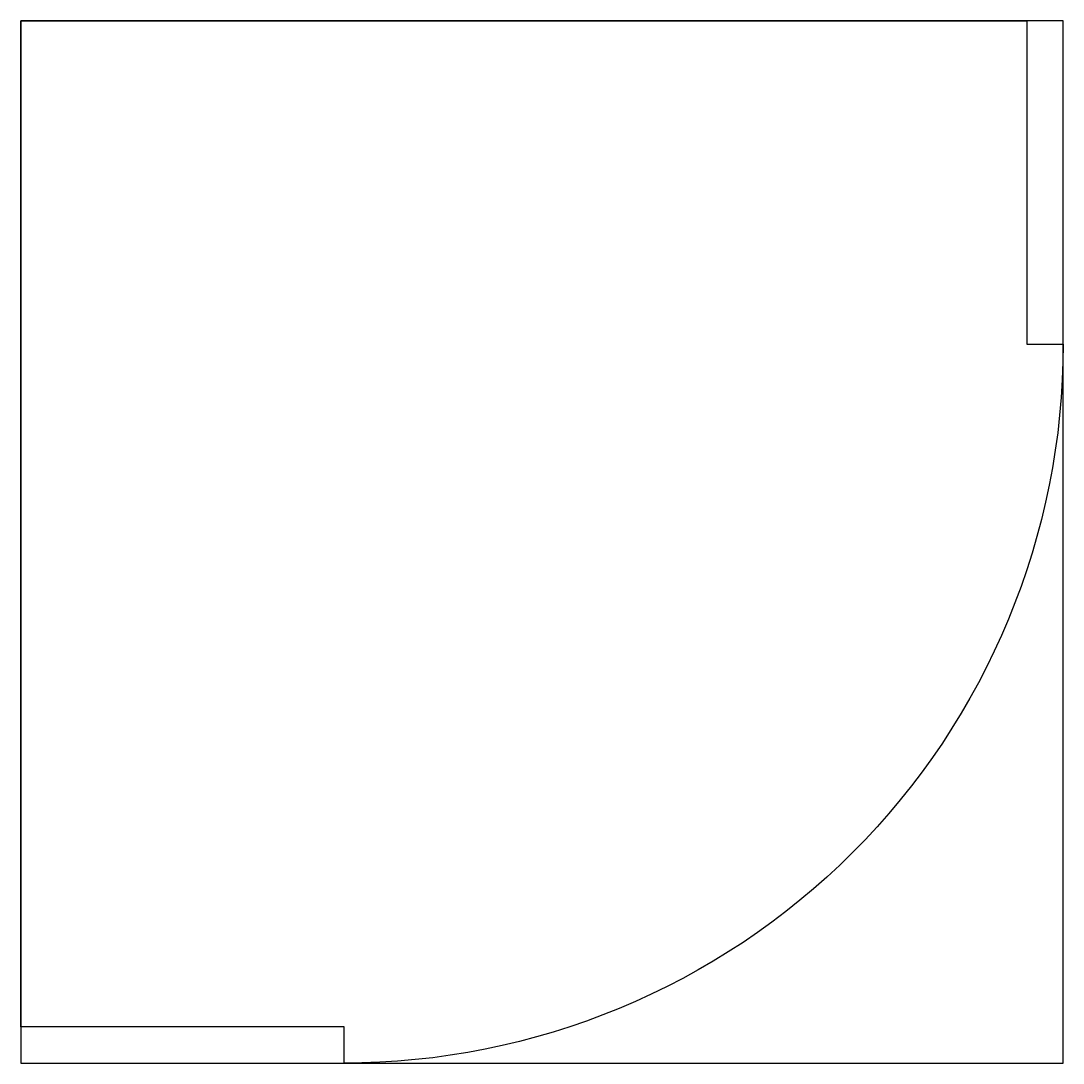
# Model space of a CAD drawing. Extents: x 0 to 431, y 0 to 430.
import ezdxf

# ---------------------------------------------------------------- set-up
doc = ezdxf.new("R2010")
doc.units = 0
doc.layers.add('OUTLINEZ16P5L', color=7, linetype='CONTINUOUS')
doc.layers.add('PART', color=7, linetype='CONTINUOUS')

msp = doc.modelspace()

# ---------------------------------------------------------------- linework, layer by layer
at = {"layer": 'OUTLINEZ16P5L'}
msp.add_lwpolyline([(0, 15), (0, 430.5), (415.5, 430.5), (415.5, 297), (430.5, 297, -0.414214), (133.5, 0), (133.5, 15)], format="xyb", close=True, dxfattribs=at)
at = {"layer": 'PART'}
msp.add_lwpolyline([(0, 0), (430.5, 0), (430.5, 430.5), (0, 430.5)], close=True, dxfattribs=at)

doc.saveas('drawing.dxf')
